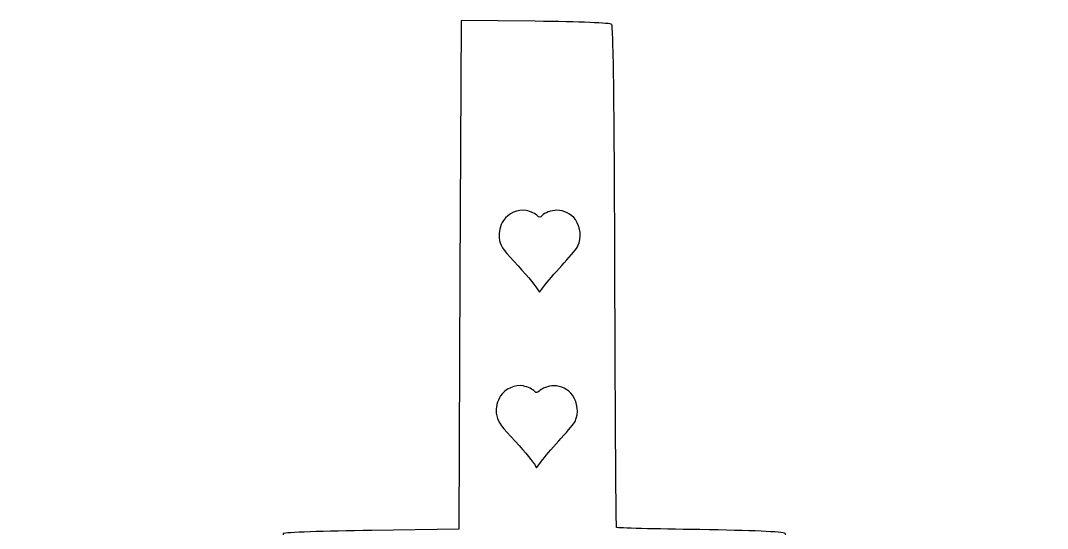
# Model space of a CAD drawing. Header units: centimetres. Extents: x -49.2 to 12.2, y -35.7 to 19.9.
# Drawn here: x -16.62 to 12.23, y 5.34 to 19.6 of the extents above; entities that cross this region are included whole.
import ezdxf

# ---------------------------------------------------------------- set-up
doc = ezdxf.new("R2010")
doc.units = ezdxf.units.CM
doc.header["$MEASUREMENT"] = 0
doc.layers.add('Layer 1', color=7, linetype='Continuous')

msp = doc.modelspace()

# ---------------------------------------------------------------- linework, layer by layer
at = {"layer": 'Layer 1', "color": 254}
msp.add_open_spline([(-4.13865, -35.56264), (-4.22964, -35.50513), (-4.24701, -34.604), (-4.27734, -28.36907), (-4.27734, -28.36907), (-4.27734, -28.36907), (-4.31201, -21.24124), (-4.31201, -21.24124), (-4.31201, -21.24124), (-4.31201, -21.24124), (-6.76703, -21.22823), (-6.76703, -21.22823), (-6.76703, -21.22823), (-8.51962, -21.21894), (-9.23604, -21.19257), (-9.27097, -21.13604), (-9.27097, -21.13604), (-9.29789, -21.09249), (-9.30585, -19.80331), (-9.28867, -18.27119), (-9.28867, -18.27119), (-9.27149, -16.73908), (-9.27877, -15.19768), (-9.30485, -14.84587), (-9.30485, -14.84587), (-9.30485, -14.84587), (-9.35227, -14.2062), (-9.35227, -14.2062), (-9.35227, -14.2062), (-9.35227, -14.2062), (-9.79465, -14.65517), (-9.79465, -14.65517), (-9.79465, -14.65517), (-9.79465, -14.65517), (-10.23703, -15.10413), (-10.23703, -15.10413), (-10.23703, -15.10413), (-10.23703, -15.10413), (-12.86795, -15.10413), (-12.86795, -15.10413), (-12.86795, -15.10413), (-12.86795, -15.10413), (-15.49887, -15.10413), (-15.49887, -15.10413), (-15.49887, -15.10413), (-15.49887, -15.10413), (-16.05989, -14.5045), (-16.05989, -14.5045), (-16.05989, -14.5045), (-16.05989, -14.5045), (-16.62091, -13.90486), (-16.62091, -13.90486), (-16.62091, -13.90486), (-16.62091, -13.90486), (-16.61948, -8.00331), (-16.61948, -8.00331), (-16.61948, -8.00331), (-16.61948, -8.00331), (-16.61804, -2.10177), (-16.61804, -2.10177), (-16.61804, -2.10177), (-16.61804, -2.10177), (-16.08503, -1.49499), (-16.08503, -1.49499), (-16.08503, -1.49499), (-16.08503, -1.49499), (-15.55202, -0.88822), (-15.55202, -0.88822), (-15.55202, -0.88822), (-15.55202, -0.88822), (-12.86636, -0.88822), (-12.86636, -0.88822), (-12.86636, -0.88822), (-12.86636, -0.88822), (-10.1807, -0.88822), (-10.1807, -0.88822), (-10.1807, -0.88822), (-10.1807, -0.88822), (-9.77748, -1.34489), (-9.77748, -1.34489), (-9.77748, -1.34489), (-9.77748, -1.34489), (-9.37427, -1.80157), (-9.37427, -1.80157), (-9.37427, -1.80157), (-9.37427, -1.80157), (-9.3316, -1.54328), (-9.3316, -1.54328), (-9.3316, -1.54328), (-9.30814, -1.40122), (-9.29033, 0.16134), (-9.29203, 1.92907), (-9.29203, 1.92907), (-9.29372, 3.6968), (-9.27135, 5.16693), (-9.24231, 5.19601), (-9.24231, 5.19601), (-9.21327, 5.2251), (-8.09207, 5.2645), (-6.75076, 5.28357), (-6.75076, 5.28357), (-6.75076, 5.28357), (-4.31201, 5.31824), (-4.31201, 5.31824), (-4.31201, 5.31824), (-4.31201, 5.31824), (-4.27734, 12.46087), (-4.27734, 12.46087), (-4.27734, 12.46087), (-4.27734, 12.46087), (-4.24267, 19.6035), (-4.24267, 19.6035), (-4.24267, 19.6035), (-4.24267, 19.6035), (-2.16257, 19.58297), (-2.16257, 19.58297), (-2.16257, 19.58297), (-0.89177, 19.57043), (-0.05538, 19.53537), (-0.01284, 19.49285), (-0.01284, 19.49285), (0.03258, 19.44744), (0.06339, 16.98585), (0.07581, 12.40951), (0.07581, 12.40951), (0.08627, 8.55195), (0.10766, 5.38294), (0.12334, 5.36726), (0.12334, 5.36726), (0.13902, 5.35158), (1.19144, 5.32369), (2.46205, 5.30528), (2.46205, 5.30528), (3.90603, 5.28436), (4.80477, 5.24483), (4.85896, 5.19985), (4.85896, 5.19985), (4.92615, 5.14409), (4.94634, 4.34545), (4.94868, 1.65176), (4.94868, 1.65176), (4.94868, 1.65176), (4.9517, -1.82438), (4.9517, -1.82438), (4.9517, -1.82438), (4.9517, -1.82438), (5.34742, -1.38954), (5.34742, -1.38954), (5.34742, -1.38954), (5.56507, -1.15038), (5.8281, -0.93194), (5.93194, -0.90412), (5.93194, -0.90412), (6.03578, -0.8763), (7.25869, -0.86915), (8.64953, -0.88822), (8.64953, -0.88822), (8.64953, -0.88822), (11.17832, -0.92289), (11.17832, -0.92289), (11.17832, -0.92289), (11.17832, -0.92289), (11.70265, -1.50299), (11.70265, -1.50299), (11.70265, -1.50299), (11.70265, -1.50299), (12.22698, -2.08309), (12.22698, -2.08309), (12.22698, -2.08309), (12.22698, -2.08309), (12.22698, -7.98721), (12.22698, -7.98721), (12.22698, -7.98721), (12.22698, -7.98721), (12.22698, -13.89133), (12.22698, -13.89133), (12.22698, -13.89133), (12.22698, -13.89133), (11.69612, -14.49773), (11.69612, -14.49773), (11.69612, -14.49773), (11.69612, -14.49773), (11.16525, -15.10413), (11.16525, -15.10413), (11.16525, -15.10413), (11.16525, -15.10413), (8.48997, -15.10413), (8.48997, -15.10413), (8.48997, -15.10413), (8.48997, -15.10413), (5.81468, -15.10413), (5.81468, -15.10413), (5.81468, -15.10413), (5.81468, -15.10413), (5.38207, -14.64067), (5.38207, -14.64067), (5.38207, -14.64067), (5.38207, -14.64067), (4.94945, -14.17721), (4.94945, -14.17721), (4.94945, -14.17721), (4.94945, -14.17721), (4.93022, -17.65148), (4.93022, -17.65148), (4.93022, -17.65148), (4.91965, -19.56233), (4.89264, -21.14408), (4.87022, -21.16647), (4.87022, -21.16647), (4.8099, -21.22673), (3.381, -21.27549), (1.66907, -21.27571), (1.66907, -21.27571), (1.66907, -21.27571), (0.1608, -21.27591), (0.1608, -21.27591), (0.1608, -21.27591), (0.1608, -21.27591), (0.1608, -28.38143), (0.1608, -28.38143), (0.1608, -28.38143), (0.1608, -35.33547), (0.15794, -35.48847), (0.02666, -35.55873), (0.02666, -35.55873), (-0.14546, -35.65085), (-3.99338, -35.65446), (-4.13865, -35.56264)], degree=3, knots=[0, 0, 0, 0, 0.01724138, 0.01724138, 0.01724138, 0.01724138, 0.03448276, 0.03448276, 0.03448276, 0.03448276, 0.05172414, 0.05172414, 0.05172414, 0.05172414, 0.06896552, 0.06896552, 0.06896552, 0.06896552, 0.0862069, 0.0862069, 0.0862069, 0.0862069, 0.10344828, 0.10344828, 0.10344828, 0.10344828, 0.12068966, 0.12068966, 0.12068966, 0.12068966, 0.13793103, 0.13793103, 0.13793103, 0.13793103, 0.15517241, 0.15517241, 0.15517241, 0.15517241, 0.17241379, 0.17241379, 0.17241379, 0.17241379, 0.18965517, 0.18965517, 0.18965517, 0.18965517, 0.20689655, 0.20689655, 0.20689655, 0.20689655, 0.22413793, 0.22413793, 0.22413793, 0.22413793, 0.24137931, 0.24137931, 0.24137931, 0.24137931, 0.25862069, 0.25862069, 0.25862069, 0.25862069, 0.27586207, 0.27586207, 0.27586207, 0.27586207, 0.29310345, 0.29310345, 0.29310345, 0.29310345, 0.31034483, 0.31034483, 0.31034483, 0.31034483, 0.32758621, 0.32758621, 0.32758621, 0.32758621, 0.34482759, 0.34482759, 0.34482759, 0.34482759, 0.36206897, 0.36206897, 0.36206897, 0.36206897, 0.37931034, 0.37931034, 0.37931034, 0.37931034, 0.39655172, 0.39655172, 0.39655172, 0.39655172, 0.4137931, 0.4137931, 0.4137931, 0.4137931, 0.43103448, 0.43103448, 0.43103448, 0.43103448, 0.44827586, 0.44827586, 0.44827586, 0.44827586, 0.46551724, 0.46551724, 0.46551724, 0.46551724, 0.48275862, 0.48275862, 0.48275862, 0.48275862, 0.5, 0.5, 0.5, 0.5, 0.51724138, 0.51724138, 0.51724138, 0.51724138, 0.53448276, 0.53448276, 0.53448276, 0.53448276, 0.55172414, 0.55172414, 0.55172414, 0.55172414, 0.56896552, 0.56896552, 0.56896552, 0.56896552, 0.5862069, 0.5862069, 0.5862069, 0.5862069, 0.60344828, 0.60344828, 0.60344828, 0.60344828, 0.62068966, 0.62068966, 0.62068966, 0.62068966, 0.63793103, 0.63793103, 0.63793103, 0.63793103, 0.65517241, 0.65517241, 0.65517241, 0.65517241, 0.67241379, 0.67241379, 0.67241379, 0.67241379, 0.68965517, 0.68965517, 0.68965517, 0.68965517, 0.70689655, 0.70689655, 0.70689655, 0.70689655, 0.72413793, 0.72413793, 0.72413793, 0.72413793, 0.74137931, 0.74137931, 0.74137931, 0.74137931, 0.75862069, 0.75862069, 0.75862069, 0.75862069, 0.77586207, 0.77586207, 0.77586207, 0.77586207, 0.79310345, 0.79310345, 0.79310345, 0.79310345, 0.81034483, 0.81034483, 0.81034483, 0.81034483, 0.82758621, 0.82758621, 0.82758621, 0.82758621, 0.84482759, 0.84482759, 0.84482759, 0.84482759, 0.86206897, 0.86206897, 0.86206897, 0.86206897, 0.87931034, 0.87931034, 0.87931034, 0.87931034, 0.89655172, 0.89655172, 0.89655172, 0.89655172, 0.9137931, 0.9137931, 0.9137931, 0.9137931, 0.93103448, 0.93103448, 0.93103448, 0.93103448, 0.94827586, 0.94827586, 0.94827586, 0.94827586, 0.96551724, 0.96551724, 0.96551724, 0.96551724, 1, 1, 1, 1], dxfattribs=at)
at = {"layer": 'Layer 1'}
for points in [[(-2.10555, 12.06895), (-2.19775, 12.21389), (-2.4346, 12.49306), (-2.76553, 12.84683), (-2.76553, 12.84683), (-3.08225, 13.18543), (-3.14728, 13.28956), (-3.1752, 13.50289), (-3.1752, 13.50289), (-3.19449, 13.65033), (-3.14639, 13.84713), (-3.05652, 13.9884), (-3.05652, 13.9884), (-2.92892, 14.189), (-2.64491, 14.31378), (-2.41789, 14.26899), (-2.41789, 14.26899), (-2.28849, 14.24346), (-2.14211, 14.17385), (-2.09583, 14.11584), (-2.09583, 14.11584), (-2.05642, 14.06644), (-2.01892, 14.06882), (-1.97112, 14.12376), (-1.97112, 14.12376), (-1.90202, 14.2032), (-1.70846, 14.274), (-1.55633, 14.27549), (-1.55633, 14.27549), (-1.36127, 14.2774), (-1.14484, 14.16755), (-1.03583, 14.0113), (-1.03583, 14.0113), (-0.88262, 13.79171), (-0.85456, 13.51143), (-0.96207, 13.27457), (-0.96207, 13.27457), (-0.99084, 13.21118), (-1.14434, 13.02389), (-1.34812, 12.8035), (-1.34812, 12.8035), (-1.53418, 12.60228), (-1.7671, 12.33329), (-1.86573, 12.20574), (-1.86573, 12.20574), (-1.86573, 12.20574), (-2.04504, 11.97383), (-2.04504, 11.97383), (-2.04504, 11.97383), (-2.04504, 11.97383), (-2.10555, 12.06895), (-2.10555, 12.06895)], [(-2.18735, 7.141), (-2.27955, 7.28594), (-2.5164, 7.5651), (-2.84733, 7.91888), (-2.84733, 7.91888), (-3.16406, 8.25747), (-3.22908, 8.36161), (-3.257, 8.57494), (-3.257, 8.57494), (-3.2763, 8.72237), (-3.22819, 8.91918), (-3.13833, 9.06045), (-3.13833, 9.06045), (-3.01072, 9.26105), (-2.72671, 9.38583), (-2.49969, 9.34104), (-2.49969, 9.34104), (-2.3703, 9.31551), (-2.22392, 9.2459), (-2.17764, 9.18788), (-2.17764, 9.18788), (-2.13823, 9.13848), (-2.10072, 9.14087), (-2.05293, 9.19581), (-2.05293, 9.19581), (-1.98382, 9.27524), (-1.79027, 9.34605), (-1.63813, 9.34754), (-1.63813, 9.34754), (-1.44307, 9.34945), (-1.22665, 9.23959), (-1.11764, 9.08335), (-1.11764, 9.08335), (-0.96443, 8.86376), (-0.93637, 8.58347), (-1.04388, 8.34662), (-1.04388, 8.34662), (-1.07265, 8.28323), (-1.22614, 8.09593), (-1.42993, 7.87555), (-1.42993, 7.87555), (-1.61599, 7.67433), (-1.84891, 7.40534), (-1.94753, 7.27779), (-1.94753, 7.27779), (-1.94753, 7.27779), (-2.12684, 7.04588), (-2.12684, 7.04588), (-2.12684, 7.04588), (-2.12684, 7.04588), (-2.18735, 7.141), (-2.18735, 7.141)]]:
    msp.add_open_spline(points, degree=3, knots=[0, 0, 0, 0, 0.07142857, 0.07142857, 0.07142857, 0.07142857, 0.14285714, 0.14285714, 0.14285714, 0.14285714, 0.21428571, 0.21428571, 0.21428571, 0.21428571, 0.28571429, 0.28571429, 0.28571429, 0.28571429, 0.35714286, 0.35714286, 0.35714286, 0.35714286, 0.42857143, 0.42857143, 0.42857143, 0.42857143, 0.5, 0.5, 0.5, 0.5, 0.57142857, 0.57142857, 0.57142857, 0.57142857, 0.64285714, 0.64285714, 0.64285714, 0.64285714, 0.71428571, 0.71428571, 0.71428571, 0.71428571, 0.78571429, 0.78571429, 0.78571429, 0.78571429, 0.85714286, 0.85714286, 0.85714286, 0.85714286, 1, 1, 1, 1], dxfattribs=at)

doc.saveas('drawing.dxf')
